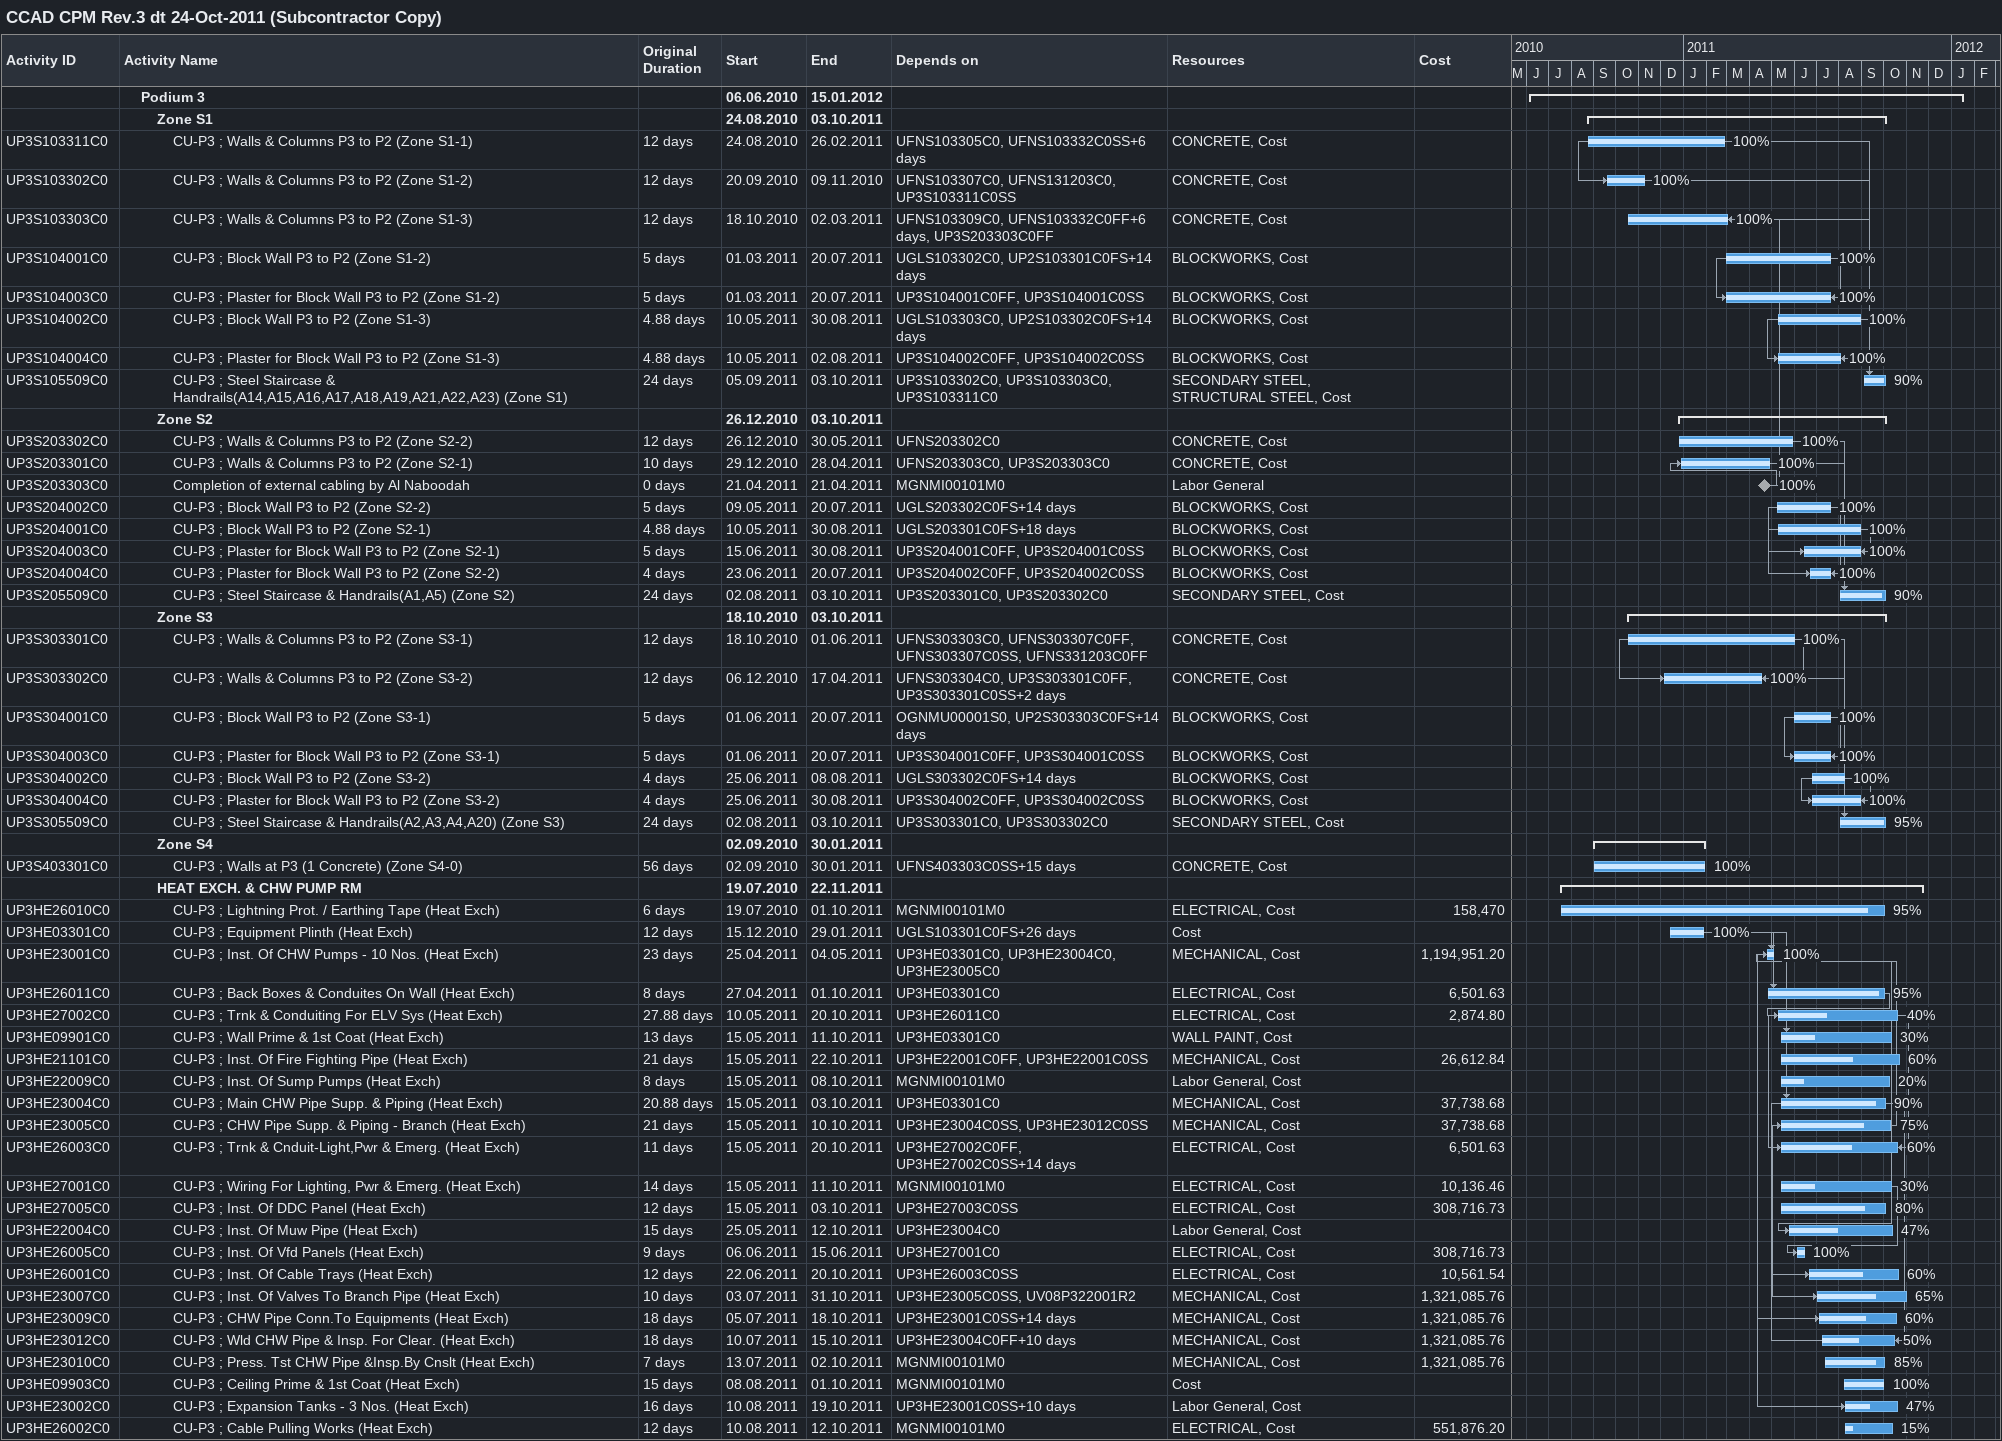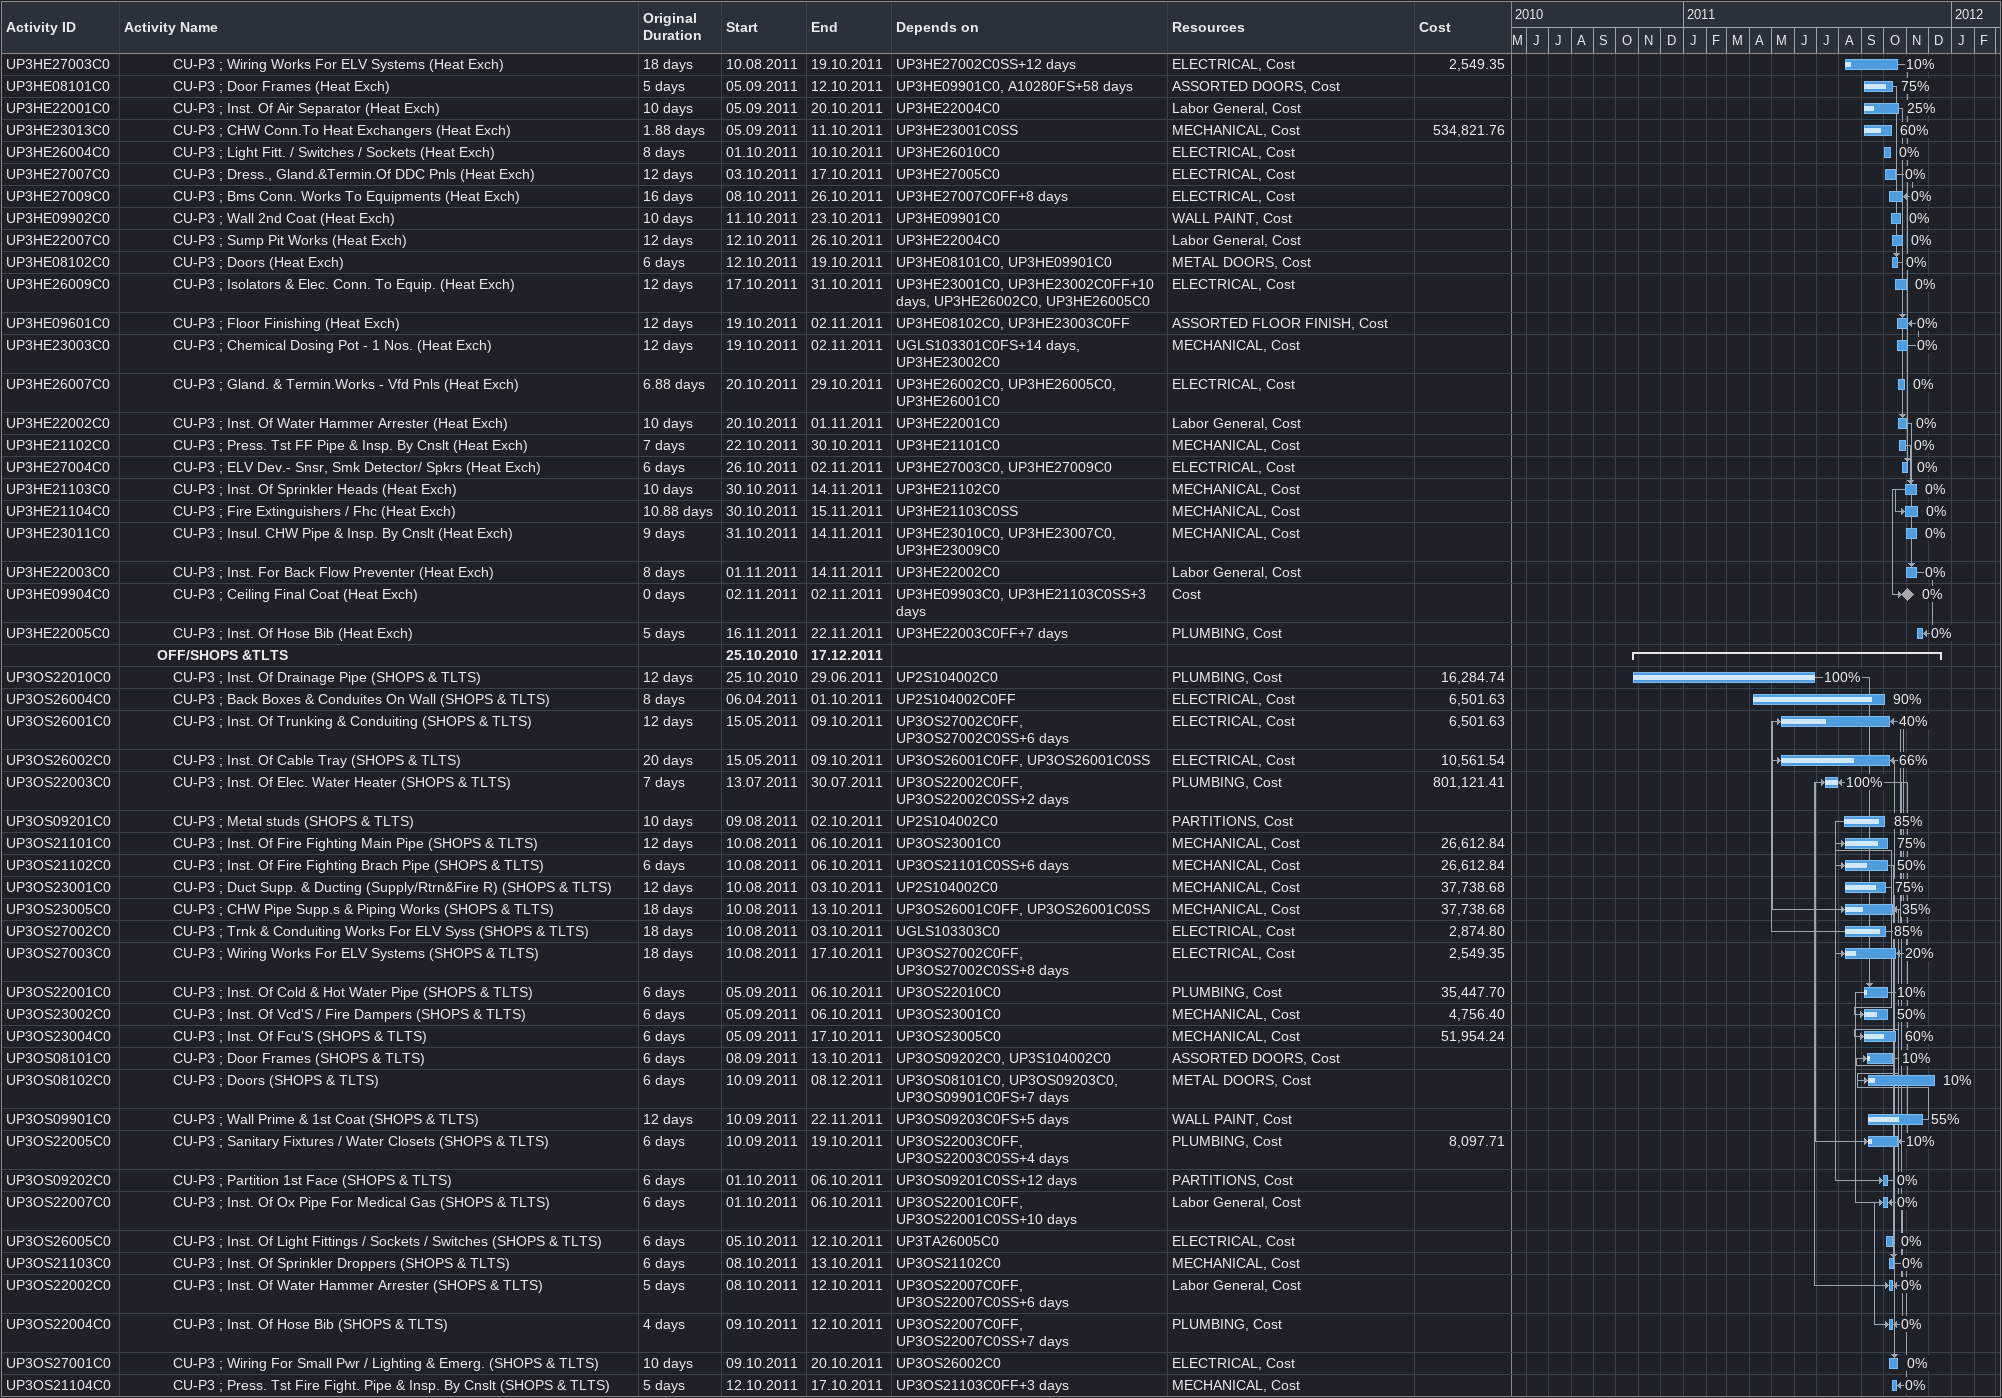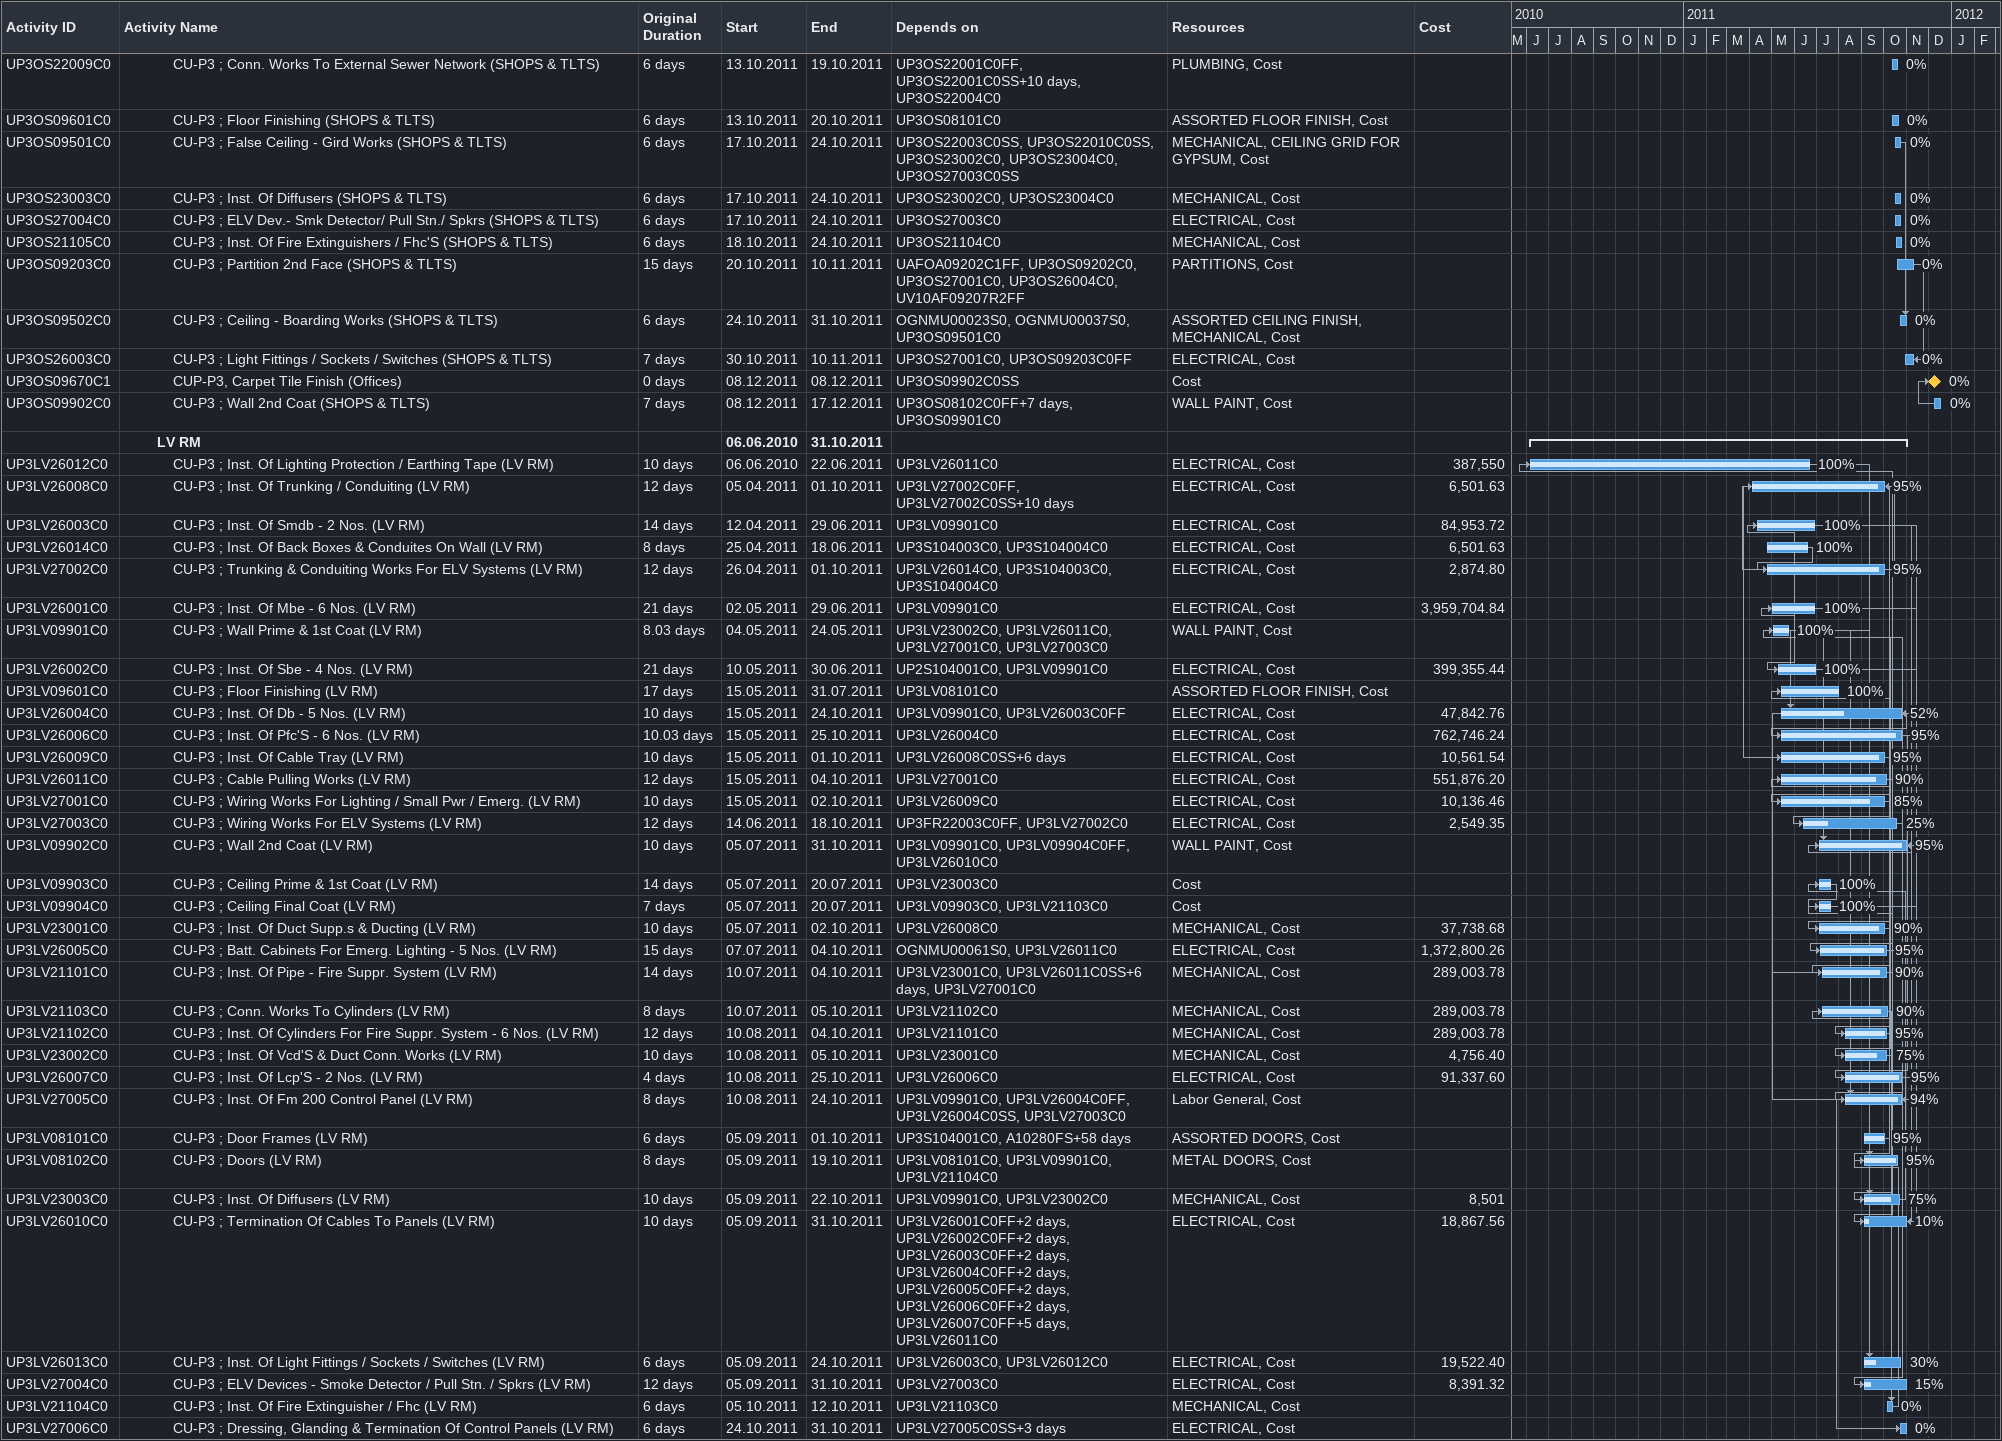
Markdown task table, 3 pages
CCAD CPM Rev.3 dt 24-Oct-2011 (Subcontractor Copy)

| ID | Level | Task | Original duration | Start | Finish | Predecessors | Resources | % complete | Cost |
|---|---|---|---|---|---|---|---|---|---|
|  | 2 | **Podium 3** |  | 2010-06-06 | 2012-01-15 |  |  |  |  |
|  | 3 | **Zone S1** |  | 2010-08-24 | 2011-10-03 |  |  |  |  |
| UP3S103311C0 | 4 | CU-P3 ; Walls & Columns P3 to P2 (Zone S1-1) | 12d | 2010-08-24 | 2011-02-26 | UFNS103305C0, UFNS103332C0SS+6d | CONCRETE, Cost | 100 |  |
| UP3S103302C0 | 4 | CU-P3 ; Walls & Columns P3 to P2 (Zone S1-2) | 12d | 2010-09-20 | 2010-11-09 | UFNS103307C0, UFNS131203C0, UP3S103311C0SS | CONCRETE, Cost | 100 |  |
| UP3S103303C0 | 4 | CU-P3 ; Walls & Columns P3 to P2 (Zone S1-3) | 12d | 2010-10-18 | 2011-03-02 | UFNS103309C0, UFNS103332C0FF+6d, UP3S203303C0FF | CONCRETE, Cost | 100 |  |
| UP3S104001C0 | 4 | CU-P3 ; Block Wall P3 to P2 (Zone S1-2) | 5d | 2011-03-01 | 2011-07-20 | UGLS103302C0, UP2S103301C0FS+14d | BLOCKWORKS, Cost | 100 |  |
| UP3S104003C0 | 4 | CU-P3 ; Plaster for Block Wall P3 to P2 (Zone S1-2) | 5d | 2011-03-01 | 2011-07-20 | UP3S104001C0FF, UP3S104001C0SS | BLOCKWORKS, Cost | 100 |  |
| UP3S104002C0 | 4 | CU-P3 ; Block Wall P3 to P2 (Zone S1-3) | 4.88d | 2011-05-10 | 2011-08-30 | UGLS103303C0, UP2S103302C0FS+14d | BLOCKWORKS, Cost | 100 |  |
| UP3S104004C0 | 4 | CU-P3 ; Plaster for Block Wall P3 to P2 (Zone S1-3) | 4.88d | 2011-05-10 | 2011-08-02 | UP3S104002C0FF, UP3S104002C0SS | BLOCKWORKS, Cost | 100 |  |
| UP3S105509C0 | 4 | CU-P3 ; Steel Staircase & Handrails(A14,A15,A16,A17,A18,A19,A21,A22,A23) (Zone S1) | 24d | 2011-09-05 | 2011-10-03 | UP3S103302C0, UP3S103303C0, UP3S103311C0 | SECONDARY STEEL, STRUCTURAL STEEL, Cost | 90 |  |
|  | 3 | **Zone S2** |  | 2010-12-26 | 2011-10-03 |  |  |  |  |
| UP3S203302C0 | 4 | CU-P3 ; Walls & Columns P3 to P2 (Zone S2-2) | 12d | 2010-12-26 | 2011-05-30 | UFNS203302C0 | CONCRETE, Cost | 100 |  |
| UP3S203301C0 | 4 | CU-P3 ; Walls & Columns P3 to P2 (Zone S2-1) | 10d | 2010-12-29 | 2011-04-28 | UFNS203303C0, UP3S203303C0 | CONCRETE, Cost | 100 |  |
| UP3S203303C0 | 4 | Completion of external cabling by Al Naboodah | 0d | 2011-04-21 | 2011-04-21 | MGNMI00101M0 | Labor General | 100 |  |
| UP3S204002C0 | 4 | CU-P3 ; Block Wall P3 to P2 (Zone S2-2) | 5d | 2011-05-09 | 2011-07-20 | UGLS203302C0FS+14d | BLOCKWORKS, Cost | 100 |  |
| UP3S204001C0 | 4 | CU-P3 ; Block Wall P3 to P2 (Zone S2-1) | 4.88d | 2011-05-10 | 2011-08-30 | UGLS203301C0FS+18d | BLOCKWORKS, Cost | 100 |  |
| UP3S204003C0 | 4 | CU-P3 ; Plaster for Block Wall P3 to P2 (Zone S2-1) | 5d | 2011-06-15 | 2011-08-30 | UP3S204001C0FF, UP3S204001C0SS | BLOCKWORKS, Cost | 100 |  |
| UP3S204004C0 | 4 | CU-P3 ; Plaster for Block Wall P3 to P2 (Zone S2-2) | 4d | 2011-06-23 | 2011-07-20 | UP3S204002C0FF, UP3S204002C0SS | BLOCKWORKS, Cost | 100 |  |
| UP3S205509C0 | 4 | CU-P3 ; Steel Staircase & Handrails(A1,A5) (Zone S2) | 24d | 2011-08-02 | 2011-10-03 | UP3S203301C0, UP3S203302C0 | SECONDARY STEEL, Cost | 90 |  |
|  | 3 | **Zone S3** |  | 2010-10-18 | 2011-10-03 |  |  |  |  |
| UP3S303301C0 | 4 | CU-P3 ; Walls & Columns P3 to P2 (Zone S3-1) | 12d | 2010-10-18 | 2011-06-01 | UFNS303303C0, UFNS303307C0FF, UFNS303307C0SS, UFNS331203C0FF | CONCRETE, Cost | 100 |  |
| UP3S303302C0 | 4 | CU-P3 ; Walls & Columns P3 to P2 (Zone S3-2) | 12d | 2010-12-06 | 2011-04-17 | UFNS303304C0, UP3S303301C0FF, UP3S303301C0SS+2d | CONCRETE, Cost | 100 |  |
| UP3S304001C0 | 4 | CU-P3 ; Block Wall P3 to P2 (Zone S3-1) | 5d | 2011-06-01 | 2011-07-20 | OGNMU00001S0, UP2S303303C0FS+14d | BLOCKWORKS, Cost | 100 |  |
| UP3S304003C0 | 4 | CU-P3 ; Plaster for Block Wall P3 to P2 (Zone S3-1) | 5d | 2011-06-01 | 2011-07-20 | UP3S304001C0FF, UP3S304001C0SS | BLOCKWORKS, Cost | 100 |  |
| UP3S304002C0 | 4 | CU-P3 ; Block Wall P3 to P2 (Zone S3-2) | 4d | 2011-06-25 | 2011-08-08 | UGLS303302C0FS+14d | BLOCKWORKS, Cost | 100 |  |
| UP3S304004C0 | 4 | CU-P3 ; Plaster for Block Wall P3 to P2 (Zone S3-2) | 4d | 2011-06-25 | 2011-08-30 | UP3S304002C0FF, UP3S304002C0SS | BLOCKWORKS, Cost | 100 |  |
| UP3S305509C0 | 4 | CU-P3 ; Steel Staircase & Handrails(A2,A3,A4,A20) (Zone S3) | 24d | 2011-08-02 | 2011-10-03 | UP3S303301C0, UP3S303302C0 | SECONDARY STEEL, Cost | 95 |  |
|  | 3 | **Zone S4** |  | 2010-09-02 | 2011-01-30 |  |  |  |  |
| UP3S403301C0 | 4 | CU-P3 ; Walls at P3 (1 Concrete) (Zone S4-0) | 56d | 2010-09-02 | 2011-01-30 | UFNS403303C0SS+15d | CONCRETE, Cost | 100 |  |
|  | 3 | **HEAT EXCH. & CHW PUMP RM** |  | 2010-07-19 | 2011-11-22 |  |  |  |  |
| UP3HE26010C0 | 4 | CU-P3 ; Lightning Prot. / Earthing Tape (Heat Exch) | 6d | 2010-07-19 | 2011-10-01 | MGNMI00101M0 | ELECTRICAL, Cost | 95 | 158470 |
| UP3HE03301C0 | 4 | CU-P3 ; Equipment Plinth (Heat Exch) | 12d | 2010-12-15 | 2011-01-29 | UGLS103301C0FS+26d | Cost | 100 |  |
| UP3HE23001C0 | 4 | CU-P3 ; Inst. Of CHW Pumps - 10 Nos. (Heat Exch) | 23d | 2011-04-25 | 2011-05-04 | UP3HE03301C0, UP3HE23004C0, UP3HE23005C0 | MECHANICAL, Cost | 100 | 1194951.20 |
| UP3HE26011C0 | 4 | CU-P3 ; Back Boxes & Conduites On Wall (Heat Exch) | 8d | 2011-04-27 | 2011-10-01 | UP3HE03301C0 | ELECTRICAL, Cost | 95 | 6501.63 |
| UP3HE27002C0 | 4 | CU-P3 ; Trnk & Conduiting For ELV Sys (Heat Exch) | 27.88d | 2011-05-10 | 2011-10-20 | UP3HE26011C0 | ELECTRICAL, Cost | 40 | 2874.80 |
| UP3HE09901C0 | 4 | CU-P3 ; Wall Prime & 1st Coat (Heat Exch) | 13d | 2011-05-15 | 2011-10-11 | UP3HE03301C0 | WALL PAINT, Cost | 30 |  |
| UP3HE21101C0 | 4 | CU-P3 ; Inst. Of Fire Fighting Pipe (Heat Exch) | 21d | 2011-05-15 | 2011-10-22 | UP3HE22001C0FF, UP3HE22001C0SS | MECHANICAL, Cost | 60 | 26612.84 |
| UP3HE22009C0 | 4 | CU-P3 ; Inst. Of Sump Pumps (Heat Exch) | 8d | 2011-05-15 | 2011-10-08 | MGNMI00101M0 | Labor General, Cost | 20 |  |
| UP3HE23004C0 | 4 | CU-P3 ; Main CHW Pipe Supp. & Piping (Heat Exch) | 20.88d | 2011-05-15 | 2011-10-03 | UP3HE03301C0 | MECHANICAL, Cost | 90 | 37738.68 |
| UP3HE23005C0 | 4 | CU-P3 ; CHW Pipe Supp. & Piping - Branch (Heat Exch) | 21d | 2011-05-15 | 2011-10-10 | UP3HE23004C0SS, UP3HE23012C0SS | MECHANICAL, Cost | 75 | 37738.68 |
| UP3HE26003C0 | 4 | CU-P3 ; Trnk & Cnduit-Light,Pwr & Emerg. (Heat Exch) | 11d | 2011-05-15 | 2011-10-20 | UP3HE27002C0FF, UP3HE27002C0SS+14d | ELECTRICAL, Cost | 60 | 6501.63 |
| UP3HE27001C0 | 4 | CU-P3 ; Wiring For Lighting, Pwr & Emerg. (Heat Exch) | 14d | 2011-05-15 | 2011-10-11 | MGNMI00101M0 | ELECTRICAL, Cost | 30 | 10136.46 |
| UP3HE27005C0 | 4 | CU-P3 ; Inst. Of DDC Panel (Heat Exch) | 12d | 2011-05-15 | 2011-10-03 | UP3HE27003C0SS | ELECTRICAL, Cost | 80 | 308716.73 |
| UP3HE22004C0 | 4 | CU-P3 ; Inst. Of Muw Pipe (Heat Exch) | 15d | 2011-05-25 | 2011-10-12 | UP3HE23004C0 | Labor General, Cost | 47 |  |
| UP3HE26005C0 | 4 | CU-P3 ; Inst. Of Vfd Panels (Heat Exch) | 9d | 2011-06-06 | 2011-06-15 | UP3HE27001C0 | ELECTRICAL, Cost | 100 | 308716.73 |
| UP3HE26001C0 | 4 | CU-P3 ; Inst. Of Cable Trays (Heat Exch) | 12d | 2011-06-22 | 2011-10-20 | UP3HE26003C0SS | ELECTRICAL, Cost | 60 | 10561.54 |
| UP3HE23007C0 | 4 | CU-P3 ; Inst. Of Valves To Branch Pipe (Heat Exch) | 10d | 2011-07-03 | 2011-10-31 | UP3HE23005C0SS, UV08P322001R2 | MECHANICAL, Cost | 65 | 1321085.76 |
| UP3HE23009C0 | 4 | CU-P3 ; CHW Pipe Conn.To Equipments (Heat Exch) | 18d | 2011-07-05 | 2011-10-18 | UP3HE23001C0SS+14d | MECHANICAL, Cost | 60 | 1321085.76 |
| UP3HE23012C0 | 4 | CU-P3 ; Wld CHW Pipe & Insp. For Clear. (Heat Exch) | 18d | 2011-07-10 | 2011-10-15 | UP3HE23004C0FF+10d | MECHANICAL, Cost | 50 | 1321085.76 |
| UP3HE23010C0 | 4 | CU-P3 ; Press. Tst CHW Pipe &Insp.By Cnslt (Heat Exch) | 7d | 2011-07-13 | 2011-10-02 | MGNMI00101M0 | MECHANICAL, Cost | 85 | 1321085.76 |
| UP3HE09903C0 | 4 | CU-P3 ; Ceiling Prime & 1st Coat (Heat Exch) | 15d | 2011-08-08 | 2011-10-01 | MGNMI00101M0 | Cost | 100 |  |
| UP3HE23002C0 | 4 | CU-P3 ; Expansion Tanks - 3 Nos. (Heat Exch) | 16d | 2011-08-10 | 2011-10-19 | UP3HE23001C0SS+10d | Labor General, Cost | 47 |  |
| UP3HE26002C0 | 4 | CU-P3 ; Cable Pulling Works (Heat Exch) | 12d | 2011-08-10 | 2011-10-12 | MGNMI00101M0 | ELECTRICAL, Cost | 15 | 551876.20 |
| UP3HE27003C0 | 4 | CU-P3 ; Wiring Works For ELV Systems (Heat Exch) | 18d | 2011-08-10 | 2011-10-19 | UP3HE27002C0SS+12d | ELECTRICAL, Cost | 10 | 2549.35 |
| UP3HE08101C0 | 4 | CU-P3 ; Door Frames (Heat Exch) | 5d | 2011-09-05 | 2011-10-12 | UP3HE09901C0, A10280FS+58d | ASSORTED DOORS, Cost | 75 |  |
| UP3HE22001C0 | 4 | CU-P3 ; Inst. Of Air Separator (Heat Exch) | 10d | 2011-09-05 | 2011-10-20 | UP3HE22004C0 | Labor General, Cost | 25 |  |
| UP3HE23013C0 | 4 | CU-P3 ; CHW Conn.To Heat Exchangers (Heat Exch) | 1.88d | 2011-09-05 | 2011-10-11 | UP3HE23001C0SS | MECHANICAL, Cost | 60 | 534821.76 |
| UP3HE26004C0 | 4 | CU-P3 ; Light Fitt. / Switches / Sockets (Heat Exch) | 8d | 2011-10-01 | 2011-10-10 | UP3HE26010C0 | ELECTRICAL, Cost | 0 |  |
| UP3HE27007C0 | 4 | CU-P3 ; Dress., Gland.&Termin.Of DDC Pnls (Heat Exch) | 12d | 2011-10-03 | 2011-10-17 | UP3HE27005C0 | ELECTRICAL, Cost | 0 |  |
| UP3HE27009C0 | 4 | CU-P3 ; Bms Conn. Works To Equipments (Heat Exch) | 16d | 2011-10-08 | 2011-10-26 | UP3HE27007C0FF+8d | ELECTRICAL, Cost | 0 |  |
| UP3HE09902C0 | 4 | CU-P3 ; Wall 2nd Coat (Heat Exch) | 10d | 2011-10-11 | 2011-10-23 | UP3HE09901C0 | WALL PAINT, Cost | 0 |  |
| UP3HE22007C0 | 4 | CU-P3 ; Sump Pit Works (Heat Exch) | 12d | 2011-10-12 | 2011-10-26 | UP3HE22004C0 | Labor General, Cost | 0 |  |
| UP3HE08102C0 | 4 | CU-P3 ; Doors (Heat Exch) | 6d | 2011-10-12 | 2011-10-19 | UP3HE08101C0, UP3HE09901C0 | METAL DOORS, Cost | 0 |  |
| UP3HE26009C0 | 4 | CU-P3 ; Isolators & Elec. Conn. To Equip. (Heat Exch) | 12d | 2011-10-17 | 2011-10-31 | UP3HE23001C0, UP3HE23002C0FF+10d, UP3HE26002C0, UP3HE26005C0 | ELECTRICAL, Cost | 0 |  |
| UP3HE09601C0 | 4 | CU-P3 ; Floor Finishing (Heat Exch) | 12d | 2011-10-19 | 2011-11-02 | UP3HE08102C0, UP3HE23003C0FF | ASSORTED FLOOR FINISH, Cost | 0 |  |
| UP3HE23003C0 | 4 | CU-P3 ; Chemical Dosing Pot - 1 Nos. (Heat Exch) | 12d | 2011-10-19 | 2011-11-02 | UGLS103301C0FS+14d, UP3HE23002C0 | MECHANICAL, Cost | 0 |  |
| UP3HE26007C0 | 4 | CU-P3 ; Gland. & Termin.Works - Vfd Pnls (Heat Exch) | 6.88d | 2011-10-20 | 2011-10-29 | UP3HE26002C0, UP3HE26005C0, UP3HE26001C0 | ELECTRICAL, Cost | 0 |  |
| UP3HE22002C0 | 4 | CU-P3 ; Inst. Of Water Hammer Arrester (Heat Exch) | 10d | 2011-10-20 | 2011-11-01 | UP3HE22001C0 | Labor General, Cost | 0 |  |
| UP3HE21102C0 | 4 | CU-P3 ; Press. Tst FF Pipe & Insp. By Cnslt (Heat Exch) | 7d | 2011-10-22 | 2011-10-30 | UP3HE21101C0 | MECHANICAL, Cost | 0 |  |
| UP3HE27004C0 | 4 | CU-P3 ; ELV Dev.- Snsr, Smk Detector/ Spkrs (Heat Exch) | 6d | 2011-10-26 | 2011-11-02 | UP3HE27003C0, UP3HE27009C0 | ELECTRICAL, Cost | 0 |  |
| UP3HE21103C0 | 4 | CU-P3 ; Inst. Of Sprinkler Heads (Heat Exch) | 10d | 2011-10-30 | 2011-11-14 | UP3HE21102C0 | MECHANICAL, Cost | 0 |  |
| UP3HE21104C0 | 4 | CU-P3 ; Fire Extinguishers / Fhc (Heat Exch) | 10.88d | 2011-10-30 | 2011-11-15 | UP3HE21103C0SS | MECHANICAL, Cost | 0 |  |
| UP3HE23011C0 | 4 | CU-P3 ; Insul. CHW Pipe & Insp. By Cnslt (Heat Exch) | 9d | 2011-10-31 | 2011-11-14 | UP3HE23010C0, UP3HE23007C0, UP3HE23009C0 | MECHANICAL, Cost | 0 |  |
| UP3HE22003C0 | 4 | CU-P3 ; Inst. For Back Flow Preventer (Heat Exch) | 8d | 2011-11-01 | 2011-11-14 | UP3HE22002C0 | Labor General, Cost | 0 |  |
| UP3HE09904C0 | 4 | CU-P3 ; Ceiling Final Coat (Heat Exch) | 0d | 2011-11-02 | 2011-11-02 | UP3HE09903C0, UP3HE21103C0SS+3d | Cost | 0 |  |
| UP3HE22005C0 | 4 | CU-P3 ; Inst. Of Hose Bib (Heat Exch) | 5d | 2011-11-16 | 2011-11-22 | UP3HE22003C0FF+7d | PLUMBING, Cost | 0 |  |
|  | 3 | **OFF/SHOPS &TLTS** |  | 2010-10-25 | 2011-12-17 |  |  |  |  |
| UP3OS22010C0 | 4 | CU-P3 ; Inst. Of Drainage Pipe (SHOPS & TLTS) | 12d | 2010-10-25 | 2011-06-29 | UP2S104002C0 | PLUMBING, Cost | 100 | 16284.74 |
| UP3OS26004C0 | 4 | CU-P3 ; Back Boxes & Conduites On Wall (SHOPS & TLTS) | 8d | 2011-04-06 | 2011-10-01 | UP2S104002C0FF | ELECTRICAL, Cost | 90 | 6501.63 |
| UP3OS26001C0 | 4 | CU-P3 ; Inst. Of Trunking & Conduiting (SHOPS & TLTS) | 12d | 2011-05-15 | 2011-10-09 | UP3OS27002C0FF, UP3OS27002C0SS+6d | ELECTRICAL, Cost | 40 | 6501.63 |
| UP3OS26002C0 | 4 | CU-P3 ; Inst. Of Cable Tray (SHOPS & TLTS) | 20d | 2011-05-15 | 2011-10-09 | UP3OS26001C0FF, UP3OS26001C0SS | ELECTRICAL, Cost | 66 | 10561.54 |
| UP3OS22003C0 | 4 | CU-P3 ; Inst. Of Elec. Water Heater (SHOPS & TLTS) | 7d | 2011-07-13 | 2011-07-30 | UP3OS22002C0FF, UP3OS22002C0SS+2d | PLUMBING, Cost | 100 | 801121.41 |
| UP3OS09201C0 | 4 | CU-P3 ; Metal studs (SHOPS & TLTS) | 10d | 2011-08-09 | 2011-10-02 | UP2S104002C0 | PARTITIONS, Cost | 85 |  |
| UP3OS21101C0 | 4 | CU-P3 ; Inst. Of Fire Fighting Main Pipe (SHOPS & TLTS) | 12d | 2011-08-10 | 2011-10-06 | UP3OS23001C0 | MECHANICAL, Cost | 75 | 26612.84 |
| UP3OS21102C0 | 4 | CU-P3 ; Inst. Of Fire Fighting Brach Pipe (SHOPS & TLTS) | 6d | 2011-08-10 | 2011-10-06 | UP3OS21101C0SS+6d | MECHANICAL, Cost | 50 | 26612.84 |
| UP3OS23001C0 | 4 | CU-P3 ; Duct Supp. & Ducting (Supply/Rtrn&Fire R) (SHOPS & TLTS) | 12d | 2011-08-10 | 2011-10-03 | UP2S104002C0 | MECHANICAL, Cost | 75 | 37738.68 |
| UP3OS23005C0 | 4 | CU-P3 ; CHW Pipe Supp.s & Piping Works (SHOPS & TLTS) | 18d | 2011-08-10 | 2011-10-13 | UP3OS26001C0FF, UP3OS26001C0SS | MECHANICAL, Cost | 35 | 37738.68 |
| UP3OS27002C0 | 4 | CU-P3 ; Trnk & Conduiting Works For ELV Syss (SHOPS & TLTS) | 18d | 2011-08-10 | 2011-10-03 | UGLS103303C0 | ELECTRICAL, Cost | 85 | 2874.80 |
| UP3OS27003C0 | 4 | CU-P3 ; Wiring Works For ELV Systems (SHOPS & TLTS) | 18d | 2011-08-10 | 2011-10-17 | UP3OS27002C0FF, UP3OS27002C0SS+8d | ELECTRICAL, Cost | 20 | 2549.35 |
| UP3OS22001C0 | 4 | CU-P3 ; Inst. Of Cold & Hot Water Pipe (SHOPS & TLTS) | 6d | 2011-09-05 | 2011-10-06 | UP3OS22010C0 | PLUMBING, Cost | 10 | 35447.70 |
| UP3OS23002C0 | 4 | CU-P3 ; Inst. Of Vcd'S / Fire Dampers (SHOPS & TLTS) | 6d | 2011-09-05 | 2011-10-06 | UP3OS23001C0 | MECHANICAL, Cost | 50 | 4756.40 |
| UP3OS23004C0 | 4 | CU-P3 ; Inst. Of Fcu'S (SHOPS & TLTS) | 6d | 2011-09-05 | 2011-10-17 | UP3OS23005C0 | MECHANICAL, Cost | 60 | 51954.24 |
| UP3OS08101C0 | 4 | CU-P3 ; Door Frames (SHOPS & TLTS) | 6d | 2011-09-08 | 2011-10-13 | UP3OS09202C0, UP3S104002C0 | ASSORTED DOORS, Cost | 10 |  |
| UP3OS08102C0 | 4 | CU-P3 ; Doors (SHOPS & TLTS) | 6d | 2011-09-10 | 2011-12-08 | UP3OS08101C0, UP3OS09203C0, UP3OS09901C0FS+7d | METAL DOORS, Cost | 10 |  |
| UP3OS09901C0 | 4 | CU-P3 ; Wall Prime & 1st Coat (SHOPS & TLTS) | 12d | 2011-09-10 | 2011-11-22 | UP3OS09203C0FS+5d | WALL PAINT, Cost | 55 |  |
| UP3OS22005C0 | 4 | CU-P3 ; Sanitary Fixtures / Water Closets (SHOPS & TLTS) | 6d | 2011-09-10 | 2011-10-19 | UP3OS22003C0FF, UP3OS22003C0SS+4d | PLUMBING, Cost | 10 | 8097.71 |
| UP3OS09202C0 | 4 | CU-P3 ; Partition 1st Face (SHOPS & TLTS) | 6d | 2011-10-01 | 2011-10-06 | UP3OS09201C0SS+12d | PARTITIONS, Cost | 0 |  |
| UP3OS22007C0 | 4 | CU-P3 ; Inst. Of Ox Pipe For Medical Gas (SHOPS & TLTS) | 6d | 2011-10-01 | 2011-10-06 | UP3OS22001C0FF, UP3OS22001C0SS+10d | Labor General, Cost | 0 |  |
| UP3OS26005C0 | 4 | CU-P3 ; Inst. Of Light Fittings / Sockets / Switches (SHOPS & TLTS) | 6d | 2011-10-05 | 2011-10-12 | UP3TA26005C0 | ELECTRICAL, Cost | 0 |  |
| UP3OS21103C0 | 4 | CU-P3 ; Inst. Of Sprinkler Droppers (SHOPS & TLTS) | 6d | 2011-10-08 | 2011-10-13 | UP3OS21102C0 | MECHANICAL, Cost | 0 |  |
| UP3OS22002C0 | 4 | CU-P3 ; Inst. Of Water Hammer Arrester (SHOPS & TLTS) | 5d | 2011-10-08 | 2011-10-12 | UP3OS22007C0FF, UP3OS22007C0SS+6d | Labor General, Cost | 0 |  |
| UP3OS22004C0 | 4 | CU-P3 ; Inst. Of Hose Bib (SHOPS & TLTS) | 4d | 2011-10-09 | 2011-10-12 | UP3OS22007C0FF, UP3OS22007C0SS+7d | PLUMBING, Cost | 0 |  |
| UP3OS27001C0 | 4 | CU-P3 ; Wiring For Small Pwr / Lighting & Emerg. (SHOPS & TLTS) | 10d | 2011-10-09 | 2011-10-20 | UP3OS26002C0 | ELECTRICAL, Cost | 0 |  |
| UP3OS21104C0 | 4 | CU-P3 ; Press. Tst Fire Fight. Pipe & Insp. By Cnslt (SHOPS & TLTS) | 5d | 2011-10-12 | 2011-10-17 | UP3OS21103C0FF+3d | MECHANICAL, Cost | 0 |  |
| UP3OS22009C0 | 4 | CU-P3 ; Conn. Works To External Sewer Network (SHOPS & TLTS) | 6d | 2011-10-13 | 2011-10-19 | UP3OS22001C0FF, UP3OS22001C0SS+10d, UP3OS22004C0 | PLUMBING, Cost | 0 |  |
| UP3OS09601C0 | 4 | CU-P3 ; Floor Finishing (SHOPS & TLTS) | 6d | 2011-10-13 | 2011-10-20 | UP3OS08101C0 | ASSORTED FLOOR FINISH, Cost | 0 |  |
| UP3OS09501C0 | 4 | CU-P3 ; False Ceiling - Gird Works (SHOPS & TLTS) | 6d | 2011-10-17 | 2011-10-24 | UP3OS22003C0SS, UP3OS22010C0SS, UP3OS23002C0, UP3OS23004C0, UP3OS27003C0SS | MECHANICAL, CEILING GRID FOR GYPSUM, Cost | 0 |  |
| UP3OS23003C0 | 4 | CU-P3 ; Inst. Of Diffusers (SHOPS & TLTS) | 6d | 2011-10-17 | 2011-10-24 | UP3OS23002C0, UP3OS23004C0 | MECHANICAL, Cost | 0 |  |
| UP3OS27004C0 | 4 | CU-P3 ; ELV Dev.- Smk Detector/ Pull Stn./ Spkrs (SHOPS & TLTS) | 6d | 2011-10-17 | 2011-10-24 | UP3OS27003C0 | ELECTRICAL, Cost | 0 |  |
| UP3OS21105C0 | 4 | CU-P3 ; Inst. Of Fire Extinguishers / Fhc'S (SHOPS & TLTS) | 6d | 2011-10-18 | 2011-10-24 | UP3OS21104C0 | MECHANICAL, Cost | 0 |  |
| UP3OS09203C0 | 4 | CU-P3 ; Partition 2nd Face (SHOPS & TLTS) | 15d | 2011-10-20 | 2011-11-10 | UAFOA09202C1FF, UP3OS09202C0, UP3OS27001C0, UP3OS26004C0, UV10AF09207R2FF | PARTITIONS, Cost | 0 |  |
| UP3OS09502C0 | 4 | CU-P3 ; Ceiling - Boarding Works (SHOPS & TLTS) | 6d | 2011-10-24 | 2011-10-31 | OGNMU00023S0, OGNMU00037S0, UP3OS09501C0 | ASSORTED CEILING FINISH, MECHANICAL, Cost | 0 |  |
| UP3OS26003C0 | 4 | CU-P3 ; Light Fittings / Sockets / Switches (SHOPS & TLTS) | 7d | 2011-10-30 | 2011-11-10 | UP3OS27001C0, UP3OS09203C0FF | ELECTRICAL, Cost | 0 |  |
| UP3OS09670C1 | 4 | CUP-P3, Carpet Tile Finish (Offices) | 0d | 2011-12-08 | 2011-12-08 | UP3OS09902C0SS | Cost | 0 |  |
| UP3OS09902C0 | 4 | CU-P3 ; Wall 2nd Coat (SHOPS & TLTS) | 7d | 2011-12-08 | 2011-12-17 | UP3OS08102C0FF+7d, UP3OS09901C0 | WALL PAINT, Cost | 0 |  |
|  | 3 | **LV RM** |  | 2010-06-06 | 2011-10-31 |  |  |  |  |
| UP3LV26012C0 | 4 | CU-P3 ; Inst. Of Lighting Protection / Earthing Tape (LV RM) | 10d | 2010-06-06 | 2011-06-22 | UP3LV26011C0 | ELECTRICAL, Cost | 100 | 387550 |
| UP3LV26008C0 | 4 | CU-P3 ; Inst. Of Trunking / Conduiting (LV RM) | 12d | 2011-04-05 | 2011-10-01 | UP3LV27002C0FF, UP3LV27002C0SS+10d | ELECTRICAL, Cost | 95 | 6501.63 |
| UP3LV26003C0 | 4 | CU-P3 ; Inst. Of Smdb - 2 Nos. (LV RM) | 14d | 2011-04-12 | 2011-06-29 | UP3LV09901C0 | ELECTRICAL, Cost | 100 | 84953.72 |
| UP3LV26014C0 | 4 | CU-P3 ; Inst. Of Back Boxes & Conduites On Wall (LV RM) | 8d | 2011-04-25 | 2011-06-18 | UP3S104003C0, UP3S104004C0 | ELECTRICAL, Cost | 100 | 6501.63 |
| UP3LV27002C0 | 4 | CU-P3 ; Trunking & Conduiting Works For ELV Systems (LV RM) | 12d | 2011-04-26 | 2011-10-01 | UP3LV26014C0, UP3S104003C0, UP3S104004C0 | ELECTRICAL, Cost | 95 | 2874.80 |
| UP3LV26001C0 | 4 | CU-P3 ; Inst. Of Mbe - 6 Nos. (LV RM) | 21d | 2011-05-02 | 2011-06-29 | UP3LV09901C0 | ELECTRICAL, Cost | 100 | 3959704.84 |
| UP3LV09901C0 | 4 | CU-P3 ; Wall Prime & 1st Coat (LV RM) | 8.03d | 2011-05-04 | 2011-05-24 | UP3LV23002C0, UP3LV26011C0, UP3LV27001C0, UP3LV27003C0 | WALL PAINT, Cost | 100 |  |
| UP3LV26002C0 | 4 | CU-P3 ; Inst. Of Sbe - 4 Nos. (LV RM) | 21d | 2011-05-10 | 2011-06-30 | UP2S104001C0, UP3LV09901C0 | ELECTRICAL, Cost | 100 | 399355.44 |
| UP3LV09601C0 | 4 | CU-P3 ; Floor Finishing (LV RM) | 17d | 2011-05-15 | 2011-07-31 | UP3LV08101C0 | ASSORTED FLOOR FINISH, Cost | 100 |  |
| UP3LV26004C0 | 4 | CU-P3 ; Inst. Of Db - 5 Nos. (LV RM) | 10d | 2011-05-15 | 2011-10-24 | UP3LV09901C0, UP3LV26003C0FF | ELECTRICAL, Cost | 52 | 47842.76 |
| UP3LV26006C0 | 4 | CU-P3 ; Inst. Of Pfc'S - 6 Nos. (LV RM) | 10.03d | 2011-05-15 | 2011-10-25 | UP3LV26004C0 | ELECTRICAL, Cost | 95 | 762746.24 |
| UP3LV26009C0 | 4 | CU-P3 ; Inst. Of Cable Tray (LV RM) | 10d | 2011-05-15 | 2011-10-01 | UP3LV26008C0SS+6d | ELECTRICAL, Cost | 95 | 10561.54 |
| UP3LV26011C0 | 4 | CU-P3 ; Cable Pulling Works (LV RM) | 12d | 2011-05-15 | 2011-10-04 | UP3LV27001C0 | ELECTRICAL, Cost | 90 | 551876.20 |
| UP3LV27001C0 | 4 | CU-P3 ; Wiring Works For Lighting / Small Pwr / Emerg. (LV RM) | 10d | 2011-05-15 | 2011-10-02 | UP3LV26009C0 | ELECTRICAL, Cost | 85 | 10136.46 |
| UP3LV27003C0 | 4 | CU-P3 ; Wiring Works For ELV Systems (LV RM) | 12d | 2011-06-14 | 2011-10-18 | UP3FR22003C0FF, UP3LV27002C0 | ELECTRICAL, Cost | 25 | 2549.35 |
| UP3LV09902C0 | 4 | CU-P3 ; Wall 2nd Coat (LV RM) | 10d | 2011-07-05 | 2011-10-31 | UP3LV09901C0, UP3LV09904C0FF, UP3LV26010C0 | WALL PAINT, Cost | 95 |  |
| UP3LV09903C0 | 4 | CU-P3 ; Ceiling Prime & 1st Coat (LV RM) | 14d | 2011-07-05 | 2011-07-20 | UP3LV23003C0 | Cost | 100 |  |
| UP3LV09904C0 | 4 | CU-P3 ; Ceiling Final Coat (LV RM) | 7d | 2011-07-05 | 2011-07-20 | UP3LV09903C0, UP3LV21103C0 | Cost | 100 |  |
| UP3LV23001C0 | 4 | CU-P3 ; Inst. Of Duct Supp.s & Ducting (LV RM) | 10d | 2011-07-05 | 2011-10-02 | UP3LV26008C0 | MECHANICAL, Cost | 90 | 37738.68 |
| UP3LV26005C0 | 4 | CU-P3 ; Batt. Cabinets For Emerg. Lighting - 5 Nos. (LV RM) | 15d | 2011-07-07 | 2011-10-04 | OGNMU00061S0, UP3LV26011C0 | ELECTRICAL, Cost | 95 | 1372800.26 |
| UP3LV21101C0 | 4 | CU-P3 ; Inst. Of Pipe - Fire Suppr. System (LV RM) | 14d | 2011-07-10 | 2011-10-04 | UP3LV23001C0, UP3LV26011C0SS+6d, UP3LV27001C0 | MECHANICAL, Cost | 90 | 289003.78 |
| UP3LV21103C0 | 4 | CU-P3 ; Conn. Works To Cylinders (LV RM) | 8d | 2011-07-10 | 2011-10-05 | UP3LV21102C0 | MECHANICAL, Cost | 90 | 289003.78 |
| UP3LV21102C0 | 4 | CU-P3 ; Inst. Of Cylinders For Fire Suppr. System - 6 Nos. (LV RM) | 12d | 2011-08-10 | 2011-10-04 | UP3LV21101C0 | MECHANICAL, Cost | 95 | 289003.78 |
| UP3LV23002C0 | 4 | CU-P3 ; Inst. Of Vcd'S & Duct Conn. Works (LV RM) | 10d | 2011-08-10 | 2011-10-05 | UP3LV23001C0 | MECHANICAL, Cost | 75 | 4756.40 |
| UP3LV26007C0 | 4 | CU-P3 ; Inst. Of Lcp'S - 2 Nos. (LV RM) | 4d | 2011-08-10 | 2011-10-25 | UP3LV26006C0 | ELECTRICAL, Cost | 95 | 91337.60 |
| UP3LV27005C0 | 4 | CU-P3 ; Inst. Of Fm 200 Control Panel (LV RM) | 8d | 2011-08-10 | 2011-10-24 | UP3LV09901C0, UP3LV26004C0FF, UP3LV26004C0SS, UP3LV27003C0 | Labor General, Cost | 94 |  |
| UP3LV08101C0 | 4 | CU-P3 ; Door Frames (LV RM) | 6d | 2011-09-05 | 2011-10-01 | UP3S104001C0, A10280FS+58d | ASSORTED DOORS, Cost | 95 |  |
| UP3LV08102C0 | 4 | CU-P3 ; Doors (LV RM) | 8d | 2011-09-05 | 2011-10-19 | UP3LV08101C0, UP3LV09901C0, UP3LV21104C0 | METAL DOORS, Cost | 95 |  |
| UP3LV23003C0 | 4 | CU-P3 ; Inst. Of Diffusers (LV RM) | 10d | 2011-09-05 | 2011-10-22 | UP3LV09901C0, UP3LV23002C0 | MECHANICAL, Cost | 75 | 8501 |
| UP3LV26010C0 | 4 | CU-P3 ; Termination Of Cables To Panels (LV RM) | 10d | 2011-09-05 | 2011-10-31 | UP3LV26001C0FF+2d, UP3LV26002C0FF+2d, UP3LV26003C0FF+2d, UP3LV26004C0FF+2d, UP3LV26005C0FF+2d, UP3LV26006C0FF+2d, UP3LV26007C0FF+5d, UP3LV26011C0 | ELECTRICAL, Cost | 10 | 18867.56 |
| UP3LV26013C0 | 4 | CU-P3 ; Inst. Of Light Fittings / Sockets / Switches (LV RM) | 6d | 2011-09-05 | 2011-10-24 | UP3LV26003C0, UP3LV26012C0 | ELECTRICAL, Cost | 30 | 19522.40 |
| UP3LV27004C0 | 4 | CU-P3 ; ELV Devices - Smoke Detector / Pull Stn. / Spkrs (LV RM) | 12d | 2011-09-05 | 2011-10-31 | UP3LV27003C0 | ELECTRICAL, Cost | 15 | 8391.32 |
| UP3LV21104C0 | 4 | CU-P3 ; Inst. Of Fire Extinguisher / Fhc (LV RM) | 6d | 2011-10-05 | 2011-10-12 | UP3LV21103C0 | MECHANICAL, Cost | 0 |  |
| UP3LV27006C0 | 4 | CU-P3 ; Dressing, Glanding & Termination Of Control Panels (LV RM) | 6d | 2011-10-24 | 2011-10-31 | UP3LV27005C0SS+3d | ELECTRICAL, Cost | 0 |  |
